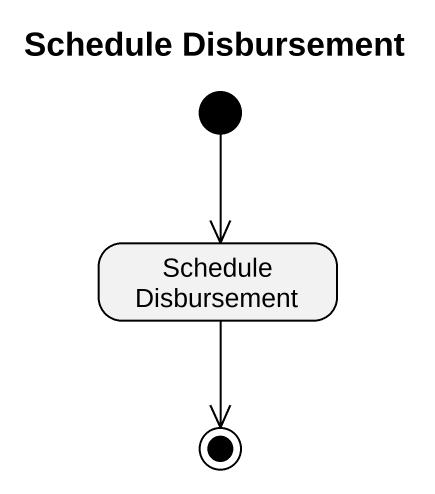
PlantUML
@startuml
title Schedule Disbursement
hide empty description
state "Schedule Disbursement" as Schedule_Disbursement
[*] --> Schedule_Disbursement
Schedule_Disbursement --> [*]
@enduml
